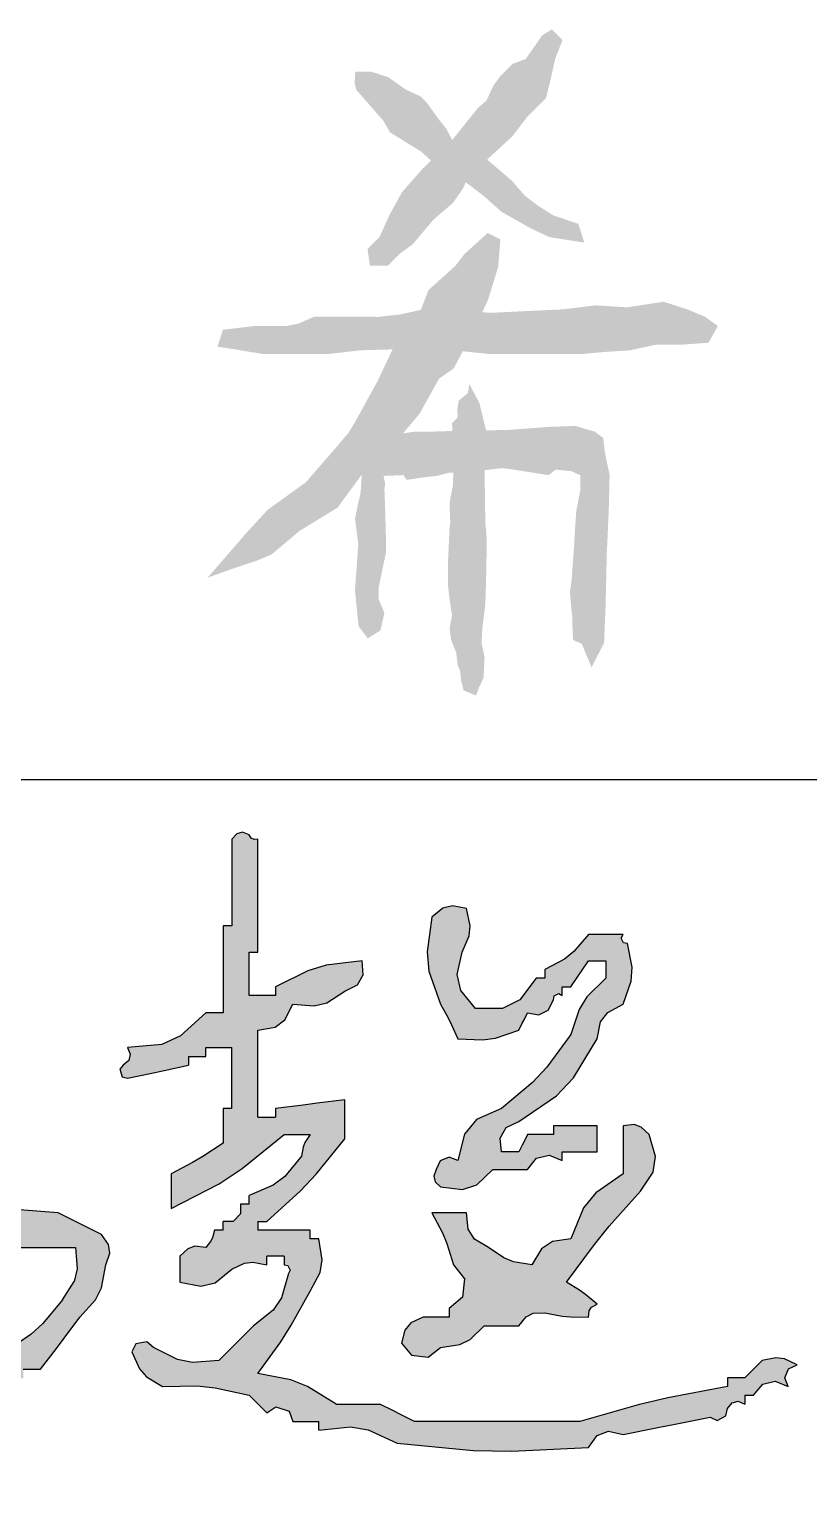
# Model space of a CAD drawing. Extents: x 4554681 to 4680693, y -485691 to -238770.
# Drawn here: x 4655775 to 4656398, y -482316 to -481141 of the extents above; entities that cross this region are included whole.
import ezdxf

# ---------------------------------------------------------------- set-up
doc = ezdxf.new("R2010")
doc.units = 0
doc.header["$LTSCALE"] = 1000
doc.header["$MEASUREMENT"] = 0
doc.layers.get('0').update_dxf_attribs({"linetype": 'CONTINUOUS'})
doc.layers.add('HATCH', color=8, linetype='CONTINUOUS')

# ---------------------------------------------------------------- blocks, each defined once
blk = doc.blocks.new('韩超')
h = blk.add_hatch(color=256)
h.dxf.hatch_style = 1
h.paths.add_polyline_path([(0.787849, 0.514197), (0.777955, 0.527898), (0.77346, 0.562754), (0.78123, 0.586063), (0.805739, 0.61125), (0.805739, 0.625142), (0.819631, 0.625142), (0.818004, 0.635027), (0.823773, 0.643681), (0.833523, 0.64598), (0.860867, 0.674873), (0.870953, 0.696725), (0.875199, 0.736279), (0.836353, 0.74757), (0.816903, 0.753127), (0.777955, 0.764063), (0.777955, 0.777955), (0.791847, 0.777955), (0.791847, 0.819631), (0.801775, 0.820971), (0.80763, 0.824875), (0.812685, 0.833523), (0.832189, 0.847055), (0.839321, 0.866071), (0.833523, 0.889091), (0.791847, 0.889091), (0.776856, 0.916298), (0.7735, 0.934755), (0.777955, 0.965498), (0.770329, 0.984025), (0.756314, 0.993368), (0.736279, 0.993282), (0.716867, 0.977277), (0.713907, 0.950644), (0.729333, 0.930768), (0.740061, 0.911103), (0.737625, 0.891618), (0.722387, 0.875199), (0.694603, 0.875199), (0.683489, 0.864086), (0.677932, 0.858529), (0.666819, 0.847415), (0.638572, 0.845181), (0.624291, 0.842325), (0.597358, 0.833523), (0.597358, 0.791847), (0.643081, 0.794876), (0.666726, 0.800787), (0.708495, 0.819631), (0.708495, 0.833523), (0.736279, 0.833523), (0.736279, 0.791847), (0.718733, 0.774249), (0.705317, 0.767541), (0.680711, 0.764063), (0.680711, 0.750171), (0.666819, 0.750171), (0.658732, 0.72359), (0.639033, 0.708815), (0.61125, 0.708495), (0.596777, 0.690733), (0.592946, 0.675409), (0.597358, 0.652926), (0.623512, 0.642026), (0.64687, 0.646697), (0.666819, 0.666819), (0.722387, 0.666819), (0.738834, 0.631134), (0.742077, 0.608437), (0.736279, 0.569574), (0.708495, 0.569574), (0.682162, 0.535076), (0.663824, 0.519794), (0.625142, 0.500114), (0.625142, 0.47233), (0.61125, 0.47233), (0.589715, 0.441777), (0.574435, 0.428025), (0.54179, 0.409816), (0.527664, 0.400538), (0.510468, 0.403404), (0.500114, 0.416762), (0.500114, 0.569574), (0.524623, 0.594762), (0.532393, 0.618071), (0.527898, 0.652926), (0.514006, 0.652926), (0.514006, 0.847415), (0.500114, 0.847415), (0.500114, 0.875199), (0.486416, 0.877514), (0.478388, 0.883536), (0.47233, 0.896037), (0.438162, 0.892345), (0.420863, 0.888021), (0.388977, 0.875199), (0.388977, 0.847415), (0.375085, 0.847415), (0.379444, 0.836821), (0.376971, 0.826928), (0.368139, 0.819631), (0.356965, 0.793593), (0.353947, 0.778504), (0.354247, 0.750171), (0.337644, 0.741703), (0.330222, 0.726858), (0.333409, 0.708495), (0.347301, 0.708495), (0.347301, 0.666819), (0.332737, 0.655189), (0.327028, 0.643772), (0.326463, 0.625142), (0.32344, 0.619715), (0.327253, 0.612088), (0.333409, 0.61125), (0.333409, 0.583466), (0.305625, 0.583466), (0.302565, 0.667178), (0.306887, 0.710398), (0.326463, 0.791847), (0.3234, 0.8474), (0.32482, 0.875797), (0.333409, 0.930768), (0.375085, 0.930768), (0.375085, 0.94466), (0.430654, 0.94466), (0.482374, 0.970498), (0.50707, 0.987931), (0.548736, 1.028012), (0.542559, 1.028676), (0.538615, 1.036564), (0.54179, 1.041904), (0.514006, 1.041904), (0.514006, 1.055796), (0.462884, 1.052445), (0.433869, 1.058893), (0.388977, 1.08358), (0.305625, 1.08358), (0.305625, 1.139148), (0.281985, 1.161307), (0.266841, 1.170393), (0.236165, 1.180825), (0.238399, 1.152578), (0.241255, 1.138297), (0.250057, 1.111364), (0.263949, 1.111364), (0.263949, 1.041904), (0.277841, 1.041904), (0.277841, 0.930768), (0.250057, 0.930768), (0.200194, 0.90821), (0.175186, 0.897095), (0.125028, 0.875199), (0.097454, 0.881715), (0.078516, 0.877928), (0.055568, 0.861307), (0.050109, 0.847376), (0.0559, 0.8329), (0.06946, 0.826577), (0.152955, 0.845407), (0.194635, 0.855133), (0.277841, 0.875199), (0.277841, 0.708495), (0.266727, 0.675154), (0.261171, 0.658483), (0.250057, 0.625142), (0.255939, 0.530696), (0.258718, 0.483462), (0.263949, 0.388977), (0.286969, 0.38318), (0.305985, 0.390311), (0.319517, 0.409816), (0.344599, 0.428141), (0.359268, 0.435475), (0.388977, 0.444546), (0.388977, 0.458438), (0.40287, 0.458438), (0.40287, 0.416762), (0.388977, 0.416762), (0.340729, 0.364454), (0.31168, 0.341215), (0.250057, 0.305625), (0.250057, 0.291733), (0.236165, 0.291733), (0.231424, 0.268639), (0.217583, 0.254798), (0.194489, 0.250057), (0.194489, 0.236165), (0.180597, 0.236165), (0.148793, 0.216524), (0.134276, 0.200394), (0.118082, 0.166705), (0.127514, 0.14947), (0.152825, 0.145854), (0.166705, 0.159759), (0.185336, 0.17447), (0.198563, 0.17943), (0.222273, 0.180597), (0.222273, 0.194489), (0.277841, 0.194489), (0.311245, 0.220472), (0.333233, 0.229896), (0.375085, 0.236165), (0.375085, 0.250057), (0.40287, 0.250057), (0.420685, 0.221738), (0.422698, 0.197582), (0.409816, 0.166705), (0.396068, 0.142401), (0.398473, 0.118345), (0.416762, 0.097244), (0.43433, 0.097627), (0.444154, 0.100901), (0.458438, 0.111136), (0.458438, 0.263949), (0.47233, 0.263949), (0.524193, 0.298154), (0.552768, 0.312442), (0.61125, 0.333409), (0.61125, 0.40287), (0.621931, 0.39652), (0.637706, 0.404407), (0.639034, 0.416762), (0.680711, 0.416762), (0.680711, 0.430654), (0.736279, 0.430654), (0.736279, 0.416762), (0.750171, 0.416762), (0.750171, 0.305625), (0.735269, 0.297653), (0.731714, 0.276323), (0.743225, 0.263949), (0.754517, 0.192544), (0.755945, 0.155413), (0.750171, 0.083352), (0.791847, 0.083352), (0.791847, 0.263949), (0.833523, 0.263949), (0.837499, 0.253205), (0.852744, 0.249394), (0.861307, 0.257003), (0.883535, 0.265338), (0.894648, 0.269506), (0.916876, 0.277841), (0.916876, 0.291733), (0.94466, 0.291733), (0.969894, 0.324902), (0.982398, 0.341574), (1.007174, 0.375085), (1.032146, 0.402761), (1.041693, 0.421855), (1.04885, 0.458438), (1.055218, 0.477023), (1.053221, 0.491001), (1.041904, 0.50706), (0.972444, 0.54179), (0.910919, 0.546316), (0.877697, 0.541786), (0.819631, 0.520952), (0.805828, 0.5112)])
h.paths.add_polyline_path([(0.791847, 0.458438), (0.805739, 0.458438), (0.82241, 0.469551), (0.847415, 0.486222), (1.000228, 0.486222), (1.003038, 0.45197), (0.997988, 0.431769), (0.97939, 0.40287), (0.948039, 0.36501), (0.929334, 0.347744), (0.889091, 0.319517), (0.889091, 0.305625), (0.805739, 0.305625), (0.805739, 0.291733), (0.791847, 0.291733)], flags=16)
h.paths.add_polyline_path([(0.750171, 0.500114), (0.736279, 0.500114), (0.725165, 0.489), (0.719608, 0.483443), (0.708495, 0.47233), (0.694603, 0.47233), (0.694603, 0.486222), (0.688447, 0.48706), (0.684633, 0.494686), (0.687657, 0.500114), (0.701182, 0.516386), (0.715167, 0.52238), (0.736279, 0.520952), (0.736943, 0.514775), (0.744831, 0.510831), (0.750171, 0.514006)], flags=16)
h.paths.add_polyline_path([(0.791847, 0.666819), (0.793521, 0.674497), (0.785633, 0.682384), (0.777955, 0.680711), (0.777955, 0.694603), (0.791847, 0.694603), (0.792194, 0.70849), (0.806202, 0.718996), (0.819631, 0.715441), (0.833192, 0.709118), (0.838982, 0.694641), (0.833523, 0.680711), (0.805739, 0.680711), (0.805739, 0.666819)], flags=16)
h.paths.add_polyline_path([(0.527898, 0.361193), (0.527898, 0.333409), (0.517217, 0.339759), (0.501443, 0.331871), (0.500114, 0.319517), (0.458438, 0.319517), (0.458438, 0.347301), (0.466116, 0.345628), (0.474003, 0.353515), (0.47233, 0.361193)], flags=16)
h.paths.add_polyline_path([(0.47233, 0.40287), (0.47233, 0.388977), (0.430654, 0.388977), (0.42898, 0.396656), (0.436867, 0.404543), (0.444546, 0.40287), (0.444546, 0.430654), (0.458438, 0.430654), (0.452088, 0.419973), (0.459976, 0.404198)], flags=16)
h.paths.add_polyline_path([(0.47233, 0.604304), (0.464836, 0.588169), (0.458643, 0.580427), (0.444546, 0.569574), (0.444546, 0.555682), (0.430654, 0.555682), (0.432327, 0.548004), (0.42444, 0.540117), (0.416762, 0.54179), (0.416762, 0.527898), (0.40287, 0.527898), (0.39467, 0.507807), (0.386422, 0.49791), (0.368139, 0.486222), (0.333409, 0.486222), (0.327612, 0.509242), (0.334743, 0.528258), (0.354247, 0.54179), (0.384775, 0.569612), (0.400056, 0.583504), (0.430654, 0.61125), (0.446814, 0.616197), (0.458647, 0.614224)], flags=16)
h.paths.add_polyline_path([(0.458438, 0.666819), (0.426908, 0.659351), (0.410404, 0.649448), (0.388977, 0.625142), (0.361193, 0.625142), (0.354844, 0.635823), (0.362731, 0.651598), (0.375085, 0.652926), (0.375085, 0.722387), (0.390598, 0.753922), (0.396359, 0.771203), (0.40287, 0.805739), (0.416762, 0.805739), (0.416762, 0.833523), (0.430654, 0.833523), (0.434629, 0.844267), (0.449874, 0.848078), (0.458438, 0.840469), (0.459102, 0.834292), (0.466989, 0.830348), (0.47233, 0.833523), (0.47233, 0.764063), (0.458438, 0.764063)], flags=16)
h.paths.add_polyline_path([(0.40287, 0.347301), (0.40287, 0.305625), (0.388977, 0.305625), (0.360889, 0.27915), (0.342496, 0.268422), (0.305625, 0.257003), (0.294367, 0.254885), (0.286778, 0.256782), (0.277841, 0.263949), (0.277841, 0.277841), (0.291733, 0.277841), (0.319459, 0.305683), (0.333352, 0.319575), (0.361193, 0.347301)], flags=16)
h.paths.add_polyline_path([(0.430654, 1.000228), (0.416762, 1.000228), (0.39813, 0.985517), (0.384903, 0.980557), (0.361193, 0.97939), (0.347067, 0.970112), (0.329871, 0.972978), (0.319517, 0.986336), (0.319517, 1.055796), (0.347301, 1.055796), (0.376072, 1.035613), (0.395527, 1.029128), (0.430654, 1.028012)], flags=16)
h = blk.add_hatch(color=256)
h.dxf.hatch_style = 1
h.paths.add_polyline_path([(1.542018, 0.208381), (1.519791, 0.219494), (1.508677, 0.225051), (1.48645, 0.236165), (1.416989, 0.236165), (1.371255, 0.264232), (1.344642, 0.274582), (1.291961, 0.284787), (1.328443, 0.335457), (1.345237, 0.362046), (1.375313, 0.416762), (1.391241, 0.446575), (1.394603, 0.466747), (1.389205, 0.500114), (1.375313, 0.500114), (1.375313, 0.514006), (1.291961, 0.514006), (1.291961, 0.527898), (1.305853, 0.527898), (1.359796, 0.576664), (1.385101, 0.603375), (1.430881, 0.659873), (1.430881, 0.722387), (1.386427, 0.71683), (1.3642, 0.714052), (1.319745, 0.708495), (1.319745, 0.694603), (1.291961, 0.694603), (1.291961, 0.833523), (1.31926, 0.838693), (1.334923, 0.85044), (1.347529, 0.875199), (1.381781, 0.872389), (1.401982, 0.877439), (1.430881, 0.896037), (1.450883, 0.906123), (1.460131, 0.922307), (1.458666, 0.94466), (1.401114, 0.937345), (1.371819, 0.928557), (1.319745, 0.902983), (1.319745, 0.889091), (1.278069, 0.889091), (1.278069, 0.958552), (1.291961, 0.958552), (1.291961, 1.139148), (1.285806, 1.138304), (1.281086, 1.140664), (1.278069, 1.146094), (1.267308, 1.150023), (1.257931, 1.147679), (1.250285, 1.139148), (1.250285, 1.000228), (1.236393, 1.000228), (1.236393, 0.861307), (1.208609, 0.861307), (1.168183, 0.824416), (1.138053, 0.811024), (1.08358, 0.805739), (1.087939, 0.795145), (1.085465, 0.785252), (1.076634, 0.777955), (1.071121, 0.771113), (1.075065, 0.759282), (1.08358, 0.757117), (1.122533, 0.76519), (1.141984, 0.769358), (1.180825, 0.777955), (1.180825, 0.791847), (1.208609, 0.791847), (1.208609, 0.805739), (1.250285, 0.805739), (1.250285, 0.708495), (1.236393, 0.708495), (1.236393, 0.652926), (1.203973, 0.631977), (1.187234, 0.622213), (1.15304, 0.604304), (1.15304, 0.548736), (1.229739, 0.588318), (1.266619, 0.612432), (1.333637, 0.666819), (1.375313, 0.666819), (1.366995, 0.654381), (1.363975, 0.646831), (1.361421, 0.632088), (1.335054, 0.599814), (1.316435, 0.58585), (1.278069, 0.569574), (1.278069, 0.555682), (1.264177, 0.555682), (1.26415, 0.539965), (1.25211, 0.527924), (1.236393, 0.527898), (1.236393, 0.514006), (1.222501, 0.514006), (1.219217, 0.502022), (1.216226, 0.496039), (1.208609, 0.486222), (1.191149, 0.488205), (1.17971, 0.484393), (1.166932, 0.47233), (1.166932, 0.430654), (1.200708, 0.424307), (1.223469, 0.429997), (1.250285, 0.451492), (1.27048, 0.461183), (1.283894, 0.46286), (1.305853, 0.458438), (1.305853, 0.47233), (1.333637, 0.47233), (1.333637, 0.458438), (1.339793, 0.4576), (1.343606, 0.449973), (1.340583, 0.444546), (1.32937, 0.406076), (1.316213, 0.38634), (1.285015, 0.361193), (1.229447, 0.305625), (1.187056, 0.302553), (1.163204, 0.307323), (1.125256, 0.326463), (1.114566, 0.33576), (1.096818, 0.332211), (1.090526, 0.319517), (1.102438, 0.292491), (1.113943, 0.279343), (1.139148, 0.263949), (1.194983, 0.265062), (1.223561, 0.262204), (1.278069, 0.250057), (1.289183, 0.238943), (1.294739, 0.233386), (1.305853, 0.222273), (1.320568, 0.231877), (1.341519, 0.224893), (1.347529, 0.208381), (1.389205, 0.208381), (1.389205, 0.194489), (1.439628, 0.1998), (1.468259, 0.195028), (1.514234, 0.173651), (1.635959, 0.161998), (1.69773, 0.160594), (1.819859, 0.166705), (1.833779, 0.185933), (1.852296, 0.192877), (1.875427, 0.187543), (1.930995, 0.198656), (1.958779, 0.204213), (2.014348, 0.215327), (2.025534, 0.209917), (2.039748, 0.217024), (2.042132, 0.229219), (2.049428, 0.23805), (2.059322, 0.240524), (2.069916, 0.236165), (2.069916, 0.250057), (2.083808, 0.250057), (2.098401, 0.26772), (2.118188, 0.272666), (2.139376, 0.263949), (2.133917, 0.27788), (2.139708, 0.292356), (2.153268, 0.298679), (2.133073, 0.308371), (2.119659, 0.310047), (2.0977, 0.305625), (2.086586, 0.294512), (2.08103, 0.288955), (2.069916, 0.277841), (2.042132, 0.277841), (2.042132, 0.263949), (1.946785, 0.245868), (1.899372, 0.234712), (1.805967, 0.208381)])
h = blk.add_hatch(color=256)
h.dxf.hatch_style = 1
h.paths.add_polyline_path([(1.611478, 0.625142), (1.597547, 0.630601), (1.583071, 0.624811), (1.576748, 0.61125), (1.572819, 0.60049), (1.575163, 0.591112), (1.583694, 0.583466), (1.61855, 0.578971), (1.641859, 0.586741), (1.667046, 0.61125), (1.680938, 0.61125), (1.722615, 0.61125), (1.737208, 0.628913), (1.756995, 0.63386), (1.778183, 0.625142), (1.778183, 0.639034), (1.833751, 0.639034), (1.833751, 0.655705), (1.833751, 0.66404), (1.833751, 0.680711), (1.805967, 0.680711), (1.792075, 0.680711), (1.764291, 0.680711), (1.764291, 0.666819), (1.722615, 0.666819), (1.717058, 0.655705), (1.714279, 0.650148), (1.708723, 0.639034), (1.69483, 0.639034), (1.680938, 0.639034), (1.678868, 0.661339), (1.688455, 0.678116), (1.708723, 0.687657), (1.768692, 0.728785), (1.795922, 0.757527), (1.833751, 0.819631), (1.839429, 0.846829), (1.850907, 0.862133), (1.875427, 0.875199), (1.888443, 0.91196), (1.890032, 0.934206), (1.882373, 0.972444), (1.876196, 0.973108), (1.872252, 0.980995), (1.875427, 0.986336), (1.861535, 0.986336), (1.819859, 0.986336), (1.796859, 0.959188), (1.781933, 0.947248), (1.750399, 0.930768), (1.750399, 0.916876), (1.736507, 0.916876), (1.71031, 0.882162), (1.682751, 0.868382), (1.639262, 0.868253), (1.61591, 0.897042), (1.610049, 0.922442), (1.618424, 0.958552), (1.629264, 0.984285), (1.6309, 1.000642), (1.62537, 1.028012), (1.602888, 1.032424), (1.587563, 1.028593), (1.569802, 1.01412), (1.562035, 0.958817), (1.56513, 0.927869), (1.583694, 0.875199), (1.595758, 0.853473), (1.601336, 0.842318), (1.611478, 0.819631), (1.650742, 0.818134), (1.671448, 0.821092), (1.708723, 0.833523), (1.714279, 0.844637), (1.717058, 0.850194), (1.722615, 0.861307), (1.740978, 0.85812), (1.755823, 0.865542), (1.764291, 0.882145), (1.764955, 0.888322), (1.772842, 0.892266), (1.778183, 0.889091), (1.778183, 0.902983), (1.792075, 0.902983), (1.803189, 0.919654), (1.808745, 0.927989), (1.819859, 0.94466), (1.847643, 0.94466), (1.847643, 0.916876), (1.817381, 0.887163), (1.804962, 0.866982), (1.792075, 0.826577), (1.753545, 0.774398), (1.730689, 0.750113), (1.680938, 0.708495), (1.641359, 0.690689), (1.621854, 0.667284)])
h = blk.add_hatch(color=256)
h.dxf.hatch_style = 1
h.paths.add_polyline_path([(1.831635, 0.573795), (1.812227, 0.549535), (1.792075, 0.500114), (1.762292, 0.496094), (1.744726, 0.484384), (1.729561, 0.458438), (1.700075, 0.463546), (1.684975, 0.469586), (1.6601, 0.486222), (1.637668, 0.49978), (1.627728, 0.515685), (1.62537, 0.54179), (1.603143, 0.54179), (1.592029, 0.54179), (1.569802, 0.54179), (1.586675, 0.509854), (1.593737, 0.492906), (1.604532, 0.458438), (1.621804, 0.436498), (1.61886, 0.407063), (1.597586, 0.388977), (1.597586, 0.375085), (1.55591, 0.375085), (1.536306, 0.36578), (1.526798, 0.35437), (1.52118, 0.333409), (1.537185, 0.313997), (1.563818, 0.311038), (1.583694, 0.326463), (1.614401, 0.331156), (1.630976, 0.339443), (1.653154, 0.361193), (1.667046, 0.361193), (1.708723, 0.361193), (1.720352, 0.375758), (1.731769, 0.381467), (1.750399, 0.382031), (1.77782, 0.376762), (1.791938, 0.37535), (1.819859, 0.375085), (1.821199, 0.385013), (1.825102, 0.390868), (1.833751, 0.395924), (1.815429, 0.411271), (1.805589, 0.418299), (1.785129, 0.430654), (1.829593, 0.491137), (1.853312, 0.520437), (1.903211, 0.57652), (1.923495, 0.606919), (1.927312, 0.631729), (1.917103, 0.666819), (1.904326, 0.678881), (1.892887, 0.682694), (1.875427, 0.680711), (1.875427, 0.650148), (1.875427, 0.634867), (1.875427, 0.604304)])
for p, q in [((1.257931, 1.147679), (1.250285, 1.139148)), ((1.250285, 1.139148), (1.250285, 1.000228)), ((1.267308, 1.150023), (1.257931, 1.147679)), ((1.278069, 1.146094), (1.267308, 1.150023)), ((1.281086, 1.140664), (1.278069, 1.146094)), ((1.285806, 1.138304), (1.281086, 1.140664)), ((1.291961, 1.139148), (1.285806, 1.138304)), ((1.291961, 0.958552), (1.291961, 1.139148)), ((1.569802, 1.01412), (1.562035, 0.958817)), ((1.587563, 1.028593), (1.569802, 1.01412)), ((1.602888, 1.032424), (1.587563, 1.028593)), ((1.62537, 1.028012), (1.602888, 1.032424)), ((1.6309, 1.000642), (1.62537, 1.028012)), ((1.236393, 1.000228), (1.236393, 0.861307)), ((1.250285, 1.000228), (1.236393, 1.000228)), ((1.629264, 0.984285), (1.6309, 1.000642)), ((1.618424, 0.958552), (1.629264, 0.984285)), ((1.819859, 0.986336), (1.796859, 0.959188)), ((1.861535, 0.986336), (1.819859, 0.986336)), ((1.875427, 0.986336), (1.861535, 0.986336)), ((1.872252, 0.980995), (1.875427, 0.986336)), ((1.876196, 0.973108), (1.872252, 0.980995)), ((1.882373, 0.972444), (1.876196, 0.973108)), ((1.890032, 0.934206), (1.882373, 0.972444)), ((1.278069, 0.958552), (1.291961, 0.958552)), ((1.278069, 0.889091), (1.278069, 0.958552)), ((1.458666, 0.94466), (1.401114, 0.937345)), ((1.460131, 0.922307), (1.458666, 0.94466)), ((1.562035, 0.958817), (1.56513, 0.927869)), ((1.610049, 0.922442), (1.618424, 0.958552)), ((1.781933, 0.947248), (1.750399, 0.930768)), ((1.796859, 0.959188), (1.781933, 0.947248)), ((1.808745, 0.927989), (1.819859, 0.94466)), ((1.819859, 0.94466), (1.847643, 0.94466)), ((1.847643, 0.94466), (1.847643, 0.916876)), ((1.371819, 0.928557), (1.319745, 0.902983)), ((1.401114, 0.937345), (1.371819, 0.928557)), ((1.450883, 0.906123), (1.460131, 0.922307)), ((1.56513, 0.927869), (1.583694, 0.875199)), ((1.61591, 0.897042), (1.610049, 0.922442)), ((1.736507, 0.916876), (1.71031, 0.882162)), ((1.750399, 0.916876), (1.736507, 0.916876)), ((1.750399, 0.930768), (1.750399, 0.916876)), ((1.792075, 0.902983), (1.803189, 0.919654)), ((1.803189, 0.919654), (1.808745, 0.927989)), ((1.847643, 0.916876), (1.817381, 0.887163)), ((1.888443, 0.91196), (1.890032, 0.934206)), ((1.319745, 0.902983), (1.319745, 0.889091)), ((1.401982, 0.877439), (1.430881, 0.896037)), ((1.430881, 0.896037), (1.450883, 0.906123)), ((1.639262, 0.868253), (1.61591, 0.897042)), ((1.778183, 0.902983), (1.792075, 0.902983)), ((1.778183, 0.889091), (1.778183, 0.902983)), ((1.875427, 0.875199), (1.888443, 0.91196)), ((1.319745, 0.889091), (1.278069, 0.889091)), ((1.334923, 0.85044), (1.347529, 0.875199)), ((1.347529, 0.875199), (1.381781, 0.872389)), ((1.381781, 0.872389), (1.401982, 0.877439)), ((1.583694, 0.875199), (1.595758, 0.853473)), ((1.71031, 0.882162), (1.682751, 0.868382)), ((1.755823, 0.865542), (1.764291, 0.882145)), ((1.764291, 0.882145), (1.764955, 0.888322)), ((1.764955, 0.888322), (1.772842, 0.892266)), ((1.772842, 0.892266), (1.778183, 0.889091)), ((1.817381, 0.887163), (1.804962, 0.866982)), ((1.850907, 0.862133), (1.875427, 0.875199)), ((1.208609, 0.861307), (1.168183, 0.824416)), ((1.236393, 0.861307), (1.208609, 0.861307)), ((1.31926, 0.838693), (1.334923, 0.85044)), ((1.595758, 0.853473), (1.601336, 0.842318)), ((1.682751, 0.868382), (1.639262, 0.868253)), ((1.714279, 0.844637), (1.717058, 0.850194)), ((1.717058, 0.850194), (1.722615, 0.861307)), ((1.722615, 0.861307), (1.740978, 0.85812)), ((1.740978, 0.85812), (1.755823, 0.865542)), ((1.804962, 0.866982), (1.792075, 0.826577)), ((1.833751, 0.819631), (1.839429, 0.846829)), ((1.839429, 0.846829), (1.850907, 0.862133)), ((1.168183, 0.824416), (1.138053, 0.811024)), ((1.291961, 0.833523), (1.31926, 0.838693)), ((1.291961, 0.694603), (1.291961, 0.833523)), ((1.601336, 0.842318), (1.611478, 0.819631)), ((1.671448, 0.821092), (1.708723, 0.833523)), ((1.708723, 0.833523), (1.714279, 0.844637)), ((1.792075, 0.826577), (1.753545, 0.774398)), ((1.138053, 0.811024), (1.08358, 0.805739)), ((1.08358, 0.805739), (1.087939, 0.795145)), ((1.208609, 0.791847), (1.208609, 0.805739)), ((1.208609, 0.805739), (1.250285, 0.805739)), ((1.250285, 0.708495), (1.250285, 0.805739)), ((1.611478, 0.819631), (1.650742, 0.818134)), ((1.650742, 0.818134), (1.671448, 0.821092)), ((1.795922, 0.757527), (1.833751, 0.819631)), ((1.076634, 0.777955), (1.071121, 0.771113)), ((1.085465, 0.785252), (1.076634, 0.777955)), ((1.087939, 0.795145), (1.085465, 0.785252)), ((1.141984, 0.769358), (1.180825, 0.777955)), ((1.180825, 0.791847), (1.208609, 0.791847)), ((1.180825, 0.791847), (1.180825, 0.777955)), ((1.071121, 0.771113), (1.075065, 0.759282)), ((1.075065, 0.759282), (1.08358, 0.757117)), ((1.08358, 0.757117), (1.122533, 0.76519)), ((1.122533, 0.76519), (1.141984, 0.769358)), ((1.753545, 0.774398), (1.730689, 0.750113)), ((1.768692, 0.728785), (1.795922, 0.757527)), ((1.730689, 0.750113), (1.680938, 0.708495)), ((1.708723, 0.687657), (1.768692, 0.728785)), ((1.236393, 0.708495), (1.236393, 0.652926)), ((1.250285, 0.708495), (1.236393, 0.708495)), ((1.3642, 0.714052), (1.319745, 0.708495)), ((1.319745, 0.708495), (1.319745, 0.694603)), ((1.386427, 0.71683), (1.3642, 0.714052)), ((1.430881, 0.722387), (1.386427, 0.71683)), ((1.430881, 0.659873), (1.430881, 0.722387)), ((1.680938, 0.708495), (1.641359, 0.690689)), ((1.291961, 0.694603), (1.319745, 0.694603)), ((1.641359, 0.690689), (1.621854, 0.667284)), ((1.688455, 0.678116), (1.708723, 0.687657)), ((1.892887, 0.682694), (1.875427, 0.680711)), ((1.904326, 0.678881), (1.892887, 0.682694)), ((1.266619, 0.612432), (1.333637, 0.666819)), ((1.333637, 0.666819), (1.375313, 0.666819)), ((1.375313, 0.666819), (1.366995, 0.654381)), ((1.385101, 0.603375), (1.430881, 0.659873)), ((1.621854, 0.667284), (1.611478, 0.625142)), ((1.678868, 0.661339), (1.688455, 0.678116)), ((1.680938, 0.639034), (1.678868, 0.661339)), ((1.722615, 0.666819), (1.717058, 0.655705)), ((1.764291, 0.666819), (1.722615, 0.666819)), ((1.792075, 0.680711), (1.764291, 0.680711)), ((1.764291, 0.680711), (1.764291, 0.666819)), ((1.805967, 0.680711), (1.792075, 0.680711)), ((1.833751, 0.680711), (1.805967, 0.680711)), ((1.833751, 0.66404), (1.833751, 0.680711)), ((1.833751, 0.655705), (1.833751, 0.66404)), ((1.875427, 0.680711), (1.875427, 0.650148)), ((1.917103, 0.666819), (1.904326, 0.678881)), ((1.927312, 0.631729), (1.917103, 0.666819)), ((1.236393, 0.652926), (1.203973, 0.631977)), ((1.363975, 0.646831), (1.361421, 0.632088)), ((1.366995, 0.654381), (1.363975, 0.646831)), ((1.69483, 0.639034), (1.680938, 0.639034)), ((1.708723, 0.639034), (1.69483, 0.639034)), ((1.714279, 0.650148), (1.708723, 0.639034)), ((1.717058, 0.655705), (1.714279, 0.650148)), ((1.778183, 0.625142), (1.778183, 0.639034)), ((1.778183, 0.639034), (1.833751, 0.639034)), ((1.833751, 0.639034), (1.833751, 0.655705)), ((1.875427, 0.650148), (1.875427, 0.634867)), ((1.875427, 0.634867), (1.875427, 0.604304)), ((1.187234, 0.622213), (1.15304, 0.604304)), ((1.203973, 0.631977), (1.187234, 0.622213)), ((1.229739, 0.588318), (1.266619, 0.612432)), ((1.361421, 0.632088), (1.335054, 0.599814)), ((1.576748, 0.61125), (1.572819, 0.60049)), ((1.583071, 0.624811), (1.576748, 0.61125)), ((1.597547, 0.630601), (1.583071, 0.624811)), ((1.611478, 0.625142), (1.597547, 0.630601)), ((1.641859, 0.586741), (1.667046, 0.61125)), ((1.667046, 0.61125), (1.680938, 0.61125)), ((1.680938, 0.61125), (1.722615, 0.61125)), ((1.722615, 0.61125), (1.737208, 0.628913)), ((1.737208, 0.628913), (1.756995, 0.63386)), ((1.756995, 0.63386), (1.778183, 0.625142)), ((1.923495, 0.606919), (1.927312, 0.631729)), ((1.15304, 0.604304), (1.15304, 0.548736)), ((1.15304, 0.548736), (1.229739, 0.588318)), ((1.335054, 0.599814), (1.316435, 0.58585)), ((1.359796, 0.576664), (1.385101, 0.603375)), ((1.572819, 0.60049), (1.575163, 0.591112)), ((1.575163, 0.591112), (1.583694, 0.583466)), ((1.875427, 0.604304), (1.831635, 0.573795)), ((1.903211, 0.57652), (1.923495, 0.606919)), ((1.316435, 0.58585), (1.278069, 0.569574)), ((1.278069, 0.555682), (1.278069, 0.569574)), ((1.305853, 0.527898), (1.359796, 0.576664)), ((1.583694, 0.583466), (1.61855, 0.578971)), ((1.61855, 0.578971), (1.641859, 0.586741)), ((1.831635, 0.573795), (1.812227, 0.549535)), ((1.853312, 0.520437), (1.903211, 0.57652)), ((0.972444, 0.54179), (0.910919, 0.546316)), ((1.041904, 0.50706), (0.972444, 0.54179)), ((1.264177, 0.555682), (1.26415, 0.539965)), ((1.278069, 0.555682), (1.264177, 0.555682)), ((1.592029, 0.54179), (1.569802, 0.54179)), ((1.569802, 0.54179), (1.586675, 0.509854)), ((1.603143, 0.54179), (1.592029, 0.54179)), ((1.62537, 0.54179), (1.603143, 0.54179)), ((1.627728, 0.515685), (1.62537, 0.54179)), ((1.812227, 0.549535), (1.792075, 0.500114)), ((1.25211, 0.527924), (1.236393, 0.527898)), ((1.236393, 0.514006), (1.236393, 0.527898)), ((1.26415, 0.539965), (1.25211, 0.527924)), ((1.291961, 0.527898), (1.291961, 0.514006)), ((1.291961, 0.527898), (1.305853, 0.527898)), ((1.829593, 0.491137), (1.853312, 0.520437)), ((1.053221, 0.491001), (1.041904, 0.50706)), ((1.216226, 0.496039), (1.208609, 0.486222)), ((1.219217, 0.502022), (1.216226, 0.496039)), ((1.222501, 0.514006), (1.219217, 0.502022)), ((1.236393, 0.514006), (1.222501, 0.514006)), ((1.375313, 0.514006), (1.291961, 0.514006)), ((1.375313, 0.500114), (1.375313, 0.514006)), ((1.389205, 0.500114), (1.375313, 0.500114)), ((1.394603, 0.466747), (1.389205, 0.500114)), ((1.586675, 0.509854), (1.593737, 0.492906)), ((1.637668, 0.49978), (1.627728, 0.515685)), ((1.6601, 0.486222), (1.637668, 0.49978)), ((1.762292, 0.496094), (1.744726, 0.484384)), ((1.792075, 0.500114), (1.762292, 0.496094)), ((0.847415, 0.486222), (1.000228, 0.486222)), ((1.000228, 0.486222), (1.003038, 0.45197)), ((1.04885, 0.458438), (1.055218, 0.477023)), ((1.055218, 0.477023), (1.053221, 0.491001)), ((1.17971, 0.484393), (1.166932, 0.47233)), ((1.166932, 0.47233), (1.166932, 0.430654)), ((1.191149, 0.488205), (1.17971, 0.484393)), ((1.208609, 0.486222), (1.191149, 0.488205)), ((1.333637, 0.47233), (1.305853, 0.47233)), ((1.305853, 0.458438), (1.305853, 0.47233)), ((1.333637, 0.47233), (1.333637, 0.458438)), ((1.593737, 0.492906), (1.604532, 0.458438)), ((1.684975, 0.469586), (1.6601, 0.486222)), ((1.744726, 0.484384), (1.729561, 0.458438)), ((1.785129, 0.430654), (1.829593, 0.491137)), ((1.003038, 0.45197), (0.997988, 0.431769)), ((1.041693, 0.421855), (1.04885, 0.458438)), ((1.223469, 0.429997), (1.250285, 0.451492)), ((1.250285, 0.451492), (1.27048, 0.461183)), ((1.27048, 0.461183), (1.283894, 0.46286)), ((1.283894, 0.46286), (1.305853, 0.458438)), ((1.333637, 0.458438), (1.339793, 0.4576)), ((1.339793, 0.4576), (1.343606, 0.449973)), ((1.343606, 0.449973), (1.340583, 0.444546)), ((1.375313, 0.416762), (1.391241, 0.446575)), ((1.391241, 0.446575), (1.394603, 0.466747)), ((1.604532, 0.458438), (1.621804, 0.436498)), ((1.700075, 0.463546), (1.684975, 0.469586)), ((1.729561, 0.458438), (1.700075, 0.463546)), ((0.97939, 0.40287), (0.997988, 0.431769)), ((1.166932, 0.430654), (1.200708, 0.424307)), ((1.200708, 0.424307), (1.223469, 0.429997)), ((1.340583, 0.444546), (1.32937, 0.406076)), ((1.621804, 0.436498), (1.61886, 0.407063)), ((1.805589, 0.418299), (1.785129, 0.430654)), ((0.97939, 0.40287), (0.948039, 0.36501)), ((1.007174, 0.375085), (1.032146, 0.402761)), ((1.032146, 0.402761), (1.041693, 0.421855)), ((1.32937, 0.406076), (1.316213, 0.38634)), ((1.345237, 0.362046), (1.375313, 0.416762)), ((1.61886, 0.407063), (1.597586, 0.388977)), ((1.815429, 0.411271), (1.805589, 0.418299)), ((1.833751, 0.395924), (1.815429, 0.411271)), ((1.316213, 0.38634), (1.285015, 0.361193)), ((1.597586, 0.388977), (1.597586, 0.375085)), ((1.720352, 0.375758), (1.731769, 0.381467)), ((1.731769, 0.381467), (1.750399, 0.382031)), ((1.750399, 0.382031), (1.77782, 0.376762)), ((1.77782, 0.376762), (1.791938, 0.37535)), ((1.819859, 0.375085), (1.821199, 0.385013)), ((1.821199, 0.385013), (1.825102, 0.390868)), ((1.825102, 0.390868), (1.833751, 0.395924)), ((0.929334, 0.347744), (0.948039, 0.36501)), ((0.982398, 0.341574), (1.007174, 0.375085)), ((1.285015, 0.361193), (1.229447, 0.305625)), ((1.328443, 0.335457), (1.345237, 0.362046)), ((1.526798, 0.35437), (1.52118, 0.333409)), ((1.536306, 0.36578), (1.526798, 0.35437)), ((1.55591, 0.375085), (1.536306, 0.36578)), ((1.597586, 0.375085), (1.55591, 0.375085)), ((1.630976, 0.339443), (1.653154, 0.361193)), ((1.653154, 0.361193), (1.667046, 0.361193)), ((1.667046, 0.361193), (1.708723, 0.361193)), ((1.708723, 0.361193), (1.720352, 0.375758)), ((1.791938, 0.37535), (1.819859, 0.375085)), ((0.929334, 0.347744), (0.889091, 0.319517)), ((0.969894, 0.324902), (0.982398, 0.341574)), ((1.096818, 0.332211), (1.090526, 0.319517)), ((1.114566, 0.33576), (1.096818, 0.332211)), ((1.125256, 0.326463), (1.114566, 0.33576)), ((1.291961, 0.284787), (1.328443, 0.335457)), ((1.52118, 0.333409), (1.537185, 0.313997)), ((1.583694, 0.326463), (1.614401, 0.331156)), ((1.614401, 0.331156), (1.630976, 0.339443)), ((0.94466, 0.291733), (0.969894, 0.324902)), ((1.090526, 0.319517), (1.102438, 0.292491)), ((1.163204, 0.307323), (1.125256, 0.326463)), ((1.187056, 0.302553), (1.163204, 0.307323)), ((1.229447, 0.305625), (1.187056, 0.302553)), ((1.537185, 0.313997), (1.563818, 0.311038)), ((1.563818, 0.311038), (1.583694, 0.326463)), ((2.0977, 0.305625), (2.086586, 0.294512)), ((2.119659, 0.310047), (2.0977, 0.305625)), ((2.133073, 0.308371), (2.119659, 0.310047)), ((2.153268, 0.298679), (2.133073, 0.308371)), ((0.916876, 0.291733), (0.94466, 0.291733)), ((1.102438, 0.292491), (1.113943, 0.279343)), ((1.344642, 0.274582), (1.291961, 0.284787)), ((2.08103, 0.288955), (2.069916, 0.277841)), ((2.086586, 0.294512), (2.08103, 0.288955)), ((2.133917, 0.27788), (2.139708, 0.292356)), ((2.139708, 0.292356), (2.153268, 0.298679)), ((1.113943, 0.279343), (1.139148, 0.263949)), ((1.139148, 0.263949), (1.194983, 0.265062)), ((1.194983, 0.265062), (1.223561, 0.262204)), ((1.223561, 0.262204), (1.278069, 0.250057)), ((1.371255, 0.264232), (1.344642, 0.274582)), ((1.416989, 0.236165), (1.371255, 0.264232)), ((2.042132, 0.263949), (1.946785, 0.245868)), ((2.069916, 0.277841), (2.042132, 0.277841)), ((2.042132, 0.277841), (2.042132, 0.263949)), ((2.083808, 0.250057), (2.098401, 0.26772)), ((2.098401, 0.26772), (2.118188, 0.272666)), ((2.118188, 0.272666), (2.139376, 0.263949)), ((2.139376, 0.263949), (2.133917, 0.27788)), ((1.278069, 0.250057), (1.289183, 0.238943)), ((1.289183, 0.238943), (1.294739, 0.233386)), ((1.416989, 0.236165), (1.48645, 0.236165)), ((1.508677, 0.225051), (1.48645, 0.236165)), ((1.946785, 0.245868), (1.899372, 0.234712)), ((2.042132, 0.229219), (2.049428, 0.23805)), ((2.049428, 0.23805), (2.059322, 0.240524)), ((2.059322, 0.240524), (2.069916, 0.236165)), ((2.069916, 0.250057), (2.083808, 0.250057)), ((2.069916, 0.250057), (2.069916, 0.236165)), ((1.294739, 0.233386), (1.305853, 0.222273)), ((1.305853, 0.222273), (1.320568, 0.231877)), ((1.320568, 0.231877), (1.341519, 0.224893)), ((1.341519, 0.224893), (1.347529, 0.208381)), ((1.519791, 0.219494), (1.508677, 0.225051)), ((1.542018, 0.208381), (1.519791, 0.219494)), ((1.899372, 0.234712), (1.805967, 0.208381)), ((1.958779, 0.204213), (2.014348, 0.215327)), ((2.014348, 0.215327), (2.025534, 0.209917)), ((2.025534, 0.209917), (2.039748, 0.217024)), ((2.039748, 0.217024), (2.042132, 0.229219)), ((1.347529, 0.208381), (1.389205, 0.208381)), ((1.389205, 0.194489), (1.389205, 0.208381)), ((1.389205, 0.194489), (1.439628, 0.1998)), ((1.439628, 0.1998), (1.468259, 0.195028)), ((1.468259, 0.195028), (1.514234, 0.173651)), ((1.805967, 0.208381), (1.542018, 0.208381)), ((1.833779, 0.185933), (1.852296, 0.192877)), ((1.852296, 0.192877), (1.875427, 0.187543)), ((1.875427, 0.187543), (1.930995, 0.198656)), ((1.930995, 0.198656), (1.958779, 0.204213)), ((1.514234, 0.173651), (1.635959, 0.161998)), ((1.69773, 0.160594), (1.819859, 0.166705)), ((1.819859, 0.166705), (1.833779, 0.185933)), ((1.635959, 0.161998), (1.69773, 0.160594))]:
    blk.add_line(p, q)

msp = doc.modelspace()

# ---------------------------------------------------------------- hatches: boundary and pattern name
at = {"layer": 'HATCH'}
h = msp.add_hatch(color=0, dxfattribs=at)
h.paths.add_polyline_path([(4656160.5, -481262), (4656145, -481248.7), (4656141, -481245.3), (4656125.7, -481259.6), (4656123.9, -481263.5), (4656137.5, -481273.8), (4656152.5, -481287.1), (4656176, -481300.4), (4656190.9, -481307.3), (4656204.8, -481309.5), (4656218.6, -481311.6), (4656213.8, -481296.7), (4656193.6, -481289.8), (4656181.8, -481282.3), (4656171.2, -481274.3)])
h.paths.add_polyline_path([(4656141, -481245.3), (4656137.4, -481242.3), (4656128.4, -481236.5), (4656113.5, -481230.6), (4656113.1, -481229.7), (4656100.5, -481241.9), (4656096.1, -481246.1), (4656106.6, -481255.6), (4656122.5, -481262.5), (4656123.9, -481263.5), (4656125.7, -481259.6)])
h.paths.add_polyline_path([(4656172.7, -481211.5), (4656187.9, -481196.3), (4656191.7, -481181.1), (4656195.5, -481164.1), (4656201.2, -481149.8), (4656192.6, -481141.3), (4656185, -481146), (4656178.4, -481155.5), (4656171.7, -481165), (4656161.3, -481168.8), (4656151.8, -481178.3), (4656146.1, -481185.9), (4656140.4, -481198.2), (4656133.7, -481203.9), (4656122.3, -481218.1), (4656113.1, -481229.7), (4656113.5, -481230.6), (4656128.4, -481236.5), (4656137.4, -481242.3), (4656141, -481245.3), (4656149.9, -481237.1), (4656161.2, -481226.6)])
h.paths.add_polyline_path([(4656101.8, -481212.5), (4656092.7, -481199.7), (4656087.9, -481194.9), (4656076.2, -481189.5), (4656069.3, -481184.7), (4656061.8, -481179.4), (4656048.4, -481175.1), (4656035.6, -481175.1), (4656035.1, -481184.2), (4656036.4, -481189.6), (4656041.5, -481195.4), (4656048.7, -481203.6), (4656058.2, -481214.5), (4656063.4, -481223.6), (4656088.5, -481239.1), (4656096.1, -481246.1), (4656100.5, -481241.9), (4656113.1, -481229.7), (4656108.2, -481220.4)])
h.paths.add_polyline_path([(4656121.9, -481268), (4656123.9, -481263.5), (4656122.5, -481262.5), (4656106.6, -481255.6), (4656096.1, -481246.1), (4656089.4, -481252.6), (4656073, -481271.3), (4656063.5, -481288.4), (4656054.9, -481307.3), (4656045.4, -481316.8), (4656047.3, -481330.1), (4656061.6, -481330.1), (4656071.1, -481320.6), (4656081.5, -481313), (4656097.9, -481293.5), (4656113.8, -481279.8)])
h.paths.add_polyline_path([(4656149.8, -481331), (4656151.5, -481309.1), (4656141.4, -481304), (4656122.9, -481320.7), (4656115.6, -481330.2), (4656094.1, -481349.6), (4656088, -481365.4), (4656097, -481363.4), (4656137.1, -481367.2), (4656141.4, -481358.1)])
h.paths.add_polyline_path([(4656137.1, -481367.2), (4656097, -481363.4), (4656088, -481365.4), (4656087.1, -481367.7), (4656065.4, -481397), (4656098.5, -481396.2), (4656121.5, -481398.5), (4656129.6, -481383.3)])
h.paths.add_polyline_path([(4656325.3, -481378.3), (4656314.8, -481370.8), (4656300.7, -481365), (4656282, -481358.9), (4656252.7, -481363.4), (4656228, -481361.8), (4656201.5, -481365), (4656143.3, -481367.8), (4656137.1, -481367.2), (4656129.6, -481383.3), (4656121.5, -481398.5), (4656141.8, -481400.6), (4656180.6, -481400.6), (4656217.9, -481400.6), (4656234.3, -481399.1), (4656255.2, -481397.7), (4656276, -481393.2), (4656296.9, -481393.2), (4656317.8, -481391.7)])
h.paths.add_polyline_path([(4656087.1, -481367.7), (4656088, -481365.4), (4656071.8, -481369), (4656054.4, -481371), (4656026.9, -481370.8), (4656012, -481370.8), (4656003, -481370.8), (4655990.2, -481376.4), (4655980.7, -481378.3), (4655955.3, -481378.3), (4655929.9, -481381.3), (4655925.5, -481394.7), (4655961.3, -481400.6), (4656015, -481400.6), (4656040.3, -481397.7), (4656065.4, -481397)])
h.paths.add_polyline_path([(4656102.5, -481420.5), (4656114.3, -481412.1), (4656121.5, -481398.5), (4656098.5, -481396.2), (4656065.4, -481397), (4656053.5, -481422.2), (4656034.9, -481456), (4656030.1, -481463.8), (4656020.6, -481475), (4655996, -481503.3), (4655965.6, -481525.2), (4655947, -481545.5), (4655917.6, -481579.5), (4655936.9, -481572.5), (4655957.2, -481565.8), (4655969, -481560.7), (4655991, -481542.1), (4656021.4, -481523.5), (4656041.8, -481495.7), (4656072.1, -481466.1), (4656087.1, -481448.2)])
h.paths.add_polyline_path([(4656140.1, -481461.7), (4656119.1, -481462), (4656113.2, -481462.2), (4656113.5, -481469.9), (4656114, -481480.5), (4656113.5, -481490.4), (4656114, -481495.6), (4656125.4, -481495), (4656131.1, -481494.3), (4656138.9, -481493.5), (4656138.9, -481486.9)])
h.paths.add_polyline_path([(4656134.8, -481440), (4656126.8, -481424.7), (4656125.5, -481432), (4656118.2, -481438), (4656117.1, -481445.3), (4656117.5, -481451.3), (4656112.9, -481455.9), (4656113.2, -481462.2), (4656119.1, -481462), (4656140.1, -481461.7)])
h.paths.add_polyline_path([(4656113.5, -481469.9), (4656113.2, -481462.2), (4656096.9, -481462.7), (4656083.6, -481462.7), (4656073.8, -481464.1), (4656072.1, -481466.1), (4656041.8, -481495.7), (4656040.8, -481497.1), (4656039.9, -481511.4), (4656038, -481519.6), (4656035.4, -481532.3), (4656038, -481552.6), (4656036.1, -481579.2), (4656035.4, -481589.9), (4656037.3, -481608.9), (4656038.3, -481618.4), (4656045.6, -481627.9), (4656055.7, -481621.6), (4656058.9, -481607.6), (4656054.4, -481596.9), (4656054.4, -481586.7), (4656060.1, -481559.5), (4656060.1, -481547.5), (4656059.5, -481525.3), (4656058.9, -481508.9), (4656059.5, -481504.5), (4656058.2, -481498.1), (4656074.1, -481497.5), (4656076.6, -481501.3), (4656089.3, -481499.4), (4656100.7, -481498.1), (4656110.2, -481495.6), (4656114, -481495.6), (4656113.5, -481490.4), (4656114, -481480.5)])
h.paths.add_polyline_path([(4656233.7, -481467.7), (4656226.8, -481462.7), (4656211.5, -481458.2), (4656190.6, -481458.9), (4656165.9, -481460.8), (4656157.1, -481461.4), (4656140.1, -481461.7), (4656138.9, -481486.9), (4656138.9, -481493.5), (4656153.1, -481491.9), (4656162.1, -481493.1), (4656190, -481497.5), (4656195.7, -481493.1), (4656208.4, -481494.3), (4656215.3, -481497.6), (4656215.3, -481509.7), (4656212.1, -481526.8), (4656211.3, -481539), (4656210.4, -481554.4), (4656208.4, -481581.7), (4656207.1, -481591.2), (4656209, -481612.1), (4656209, -481615.9), (4656209.6, -481629.2), (4656216.6, -481632.3), (4656224.3, -481651.1), (4656234.4, -481631.7), (4656235.6, -481601.9), (4656236.5, -481561.7), (4656238.1, -481526), (4656238.8, -481497.5), (4656235, -481479.1)])
h.paths.add_polyline_path([(4656138.9, -481493.5), (4656131.1, -481494.3), (4656125.4, -481495), (4656114, -481495.6), (4656113.5, -481506.3), (4656110.9, -481519.6), (4656111.5, -481535.5), (4656110.9, -481540.2), (4656109.6, -481568.7), (4656109.6, -481585.3), (4656111.1, -481597.7), (4656112.9, -481609.8), (4656110.9, -481619.8), (4656112.2, -481629.1), (4656116.2, -481639.1), (4656117.5, -481649.7), (4656119.5, -481654.3), (4656120.2, -481661.6), (4656122.2, -481669.6), (4656132.1, -481673.6), (4656134.8, -481666.3), (4656138.1, -481659.6), (4656138.9, -481642.9), (4656136.5, -481632.1), (4656137.1, -481620), (4656139.5, -481600.7), (4656140.1, -481582.1), (4656140.7, -481549.5), (4656139.5, -481534.5)])

# ---------------------------------------------------------------- linework, layer by layer
msp.add_line((4653354.8, -481740.7), (4658854.8, -481740.7))

# ---------------------------------------------------------------- block references
at = {"xscale": 500, "yscale": 500, "zscale": 500}
msp.add_blockref('韩超', (4655311.9, -482357.9), dxfattribs=at)

doc.saveas('drawing.dxf')
